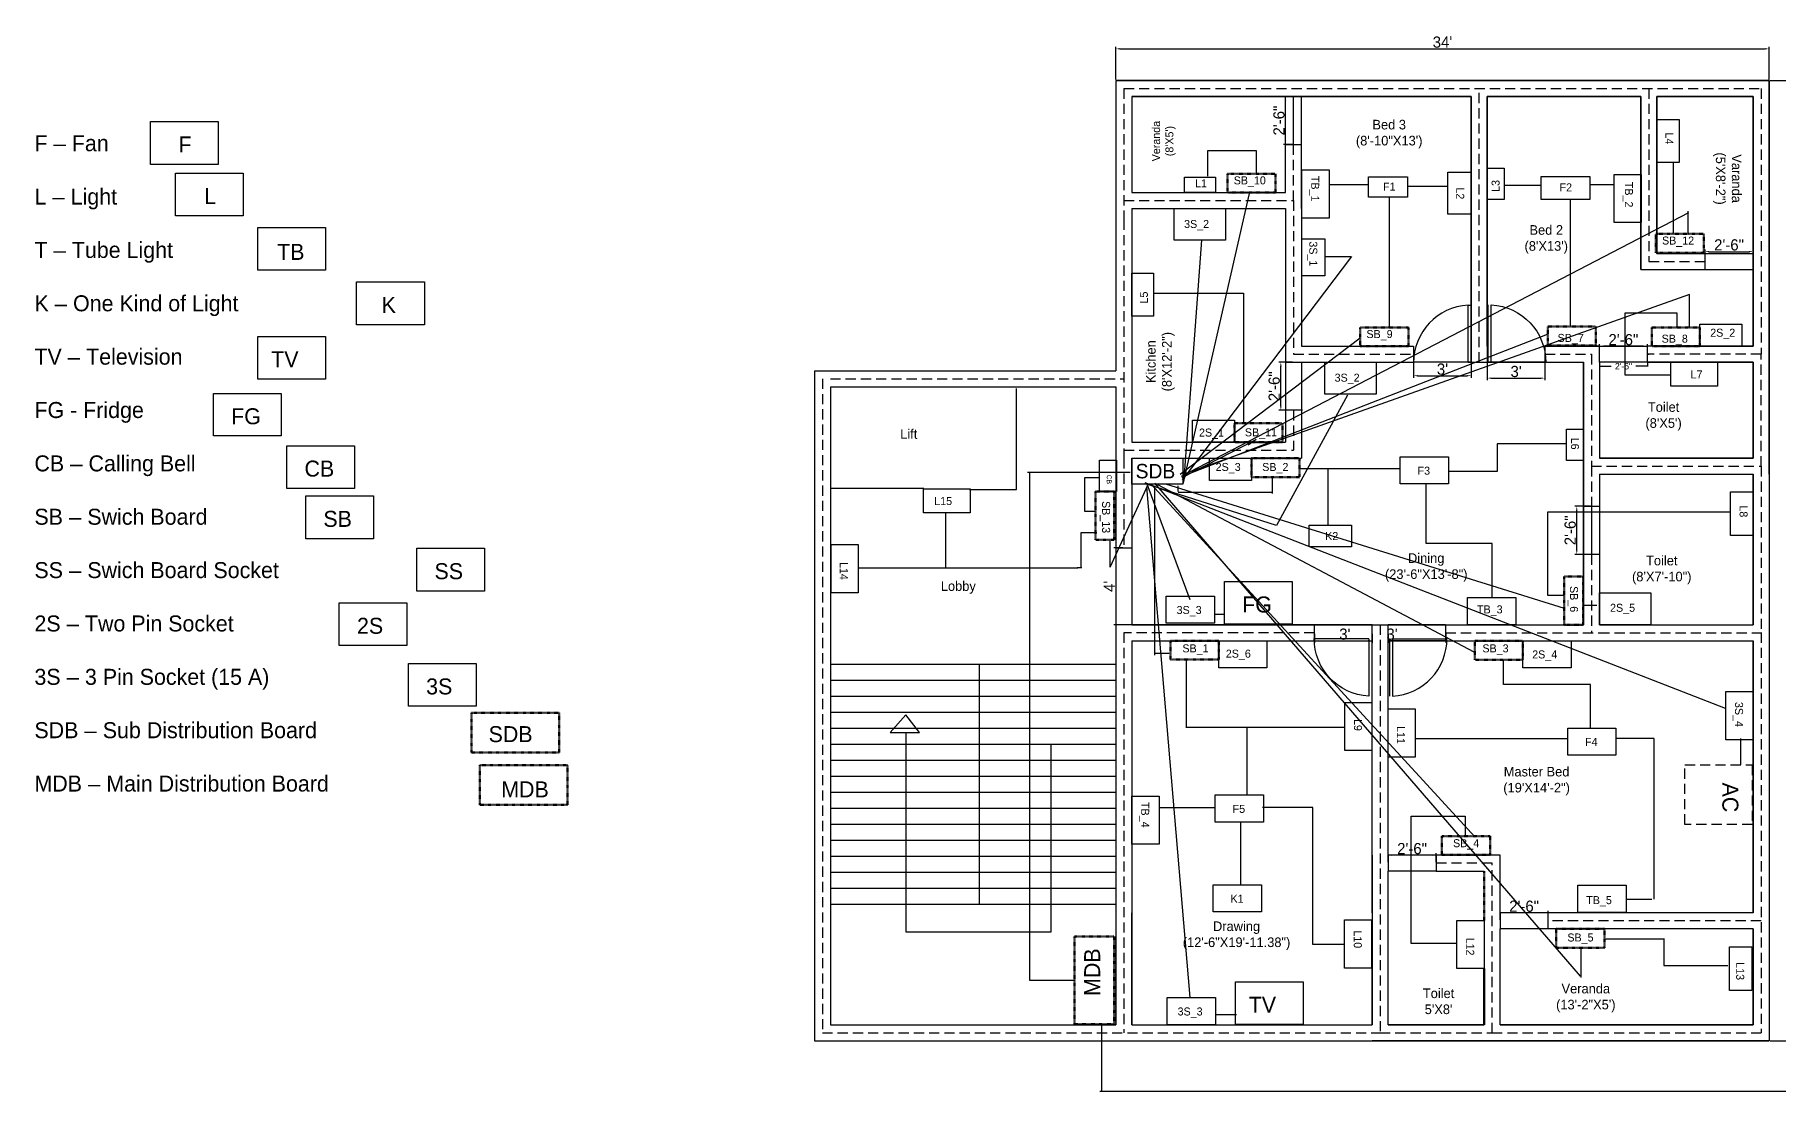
# Model space of a CAD drawing. Header units: inches. Extents: x -1558 to 83, y 3538 to 4197.
# Drawn here: x -1558 to -470, y 3538 to 4197 of the extents above; entities that cross this region are included whole.
import ezdxf

# ---------------------------------------------------------------- set-up
doc = ezdxf.new("R2010")
doc.units = ezdxf.units.IN
doc.header["$MEASUREMENT"] = 0
doc.linetypes.add('DASHDOT2', pattern=[0.5, 0.25, -0.125, 0, -0.125])
doc.linetypes.add('DASHED2', pattern=[9.525, 6.35, -3.175])
doc.dimstyles.new('ISO-25', dxfattribs={"dimtxt": 7, "dimasz": 2.5, "dimexe": 1.25, "dimexo": 0.625, "dimtad": 1, "dimlunit": 3, "dimtxsty": 'Standard', "dimcen": 2.5, "dimclrt": 2, "dimadec": 0, "dimazin": 0, "dimtfac": 1, "dimtmove": 0, "dimatfit": 3, "dimfxl": 1, "dimarcsym": 0})
doc.dimstyles.get("Standard").update_dxf_attribs({"dimtxt": 4, "dimasz": 0.18, "dimexe": 0.18, "dimexo": 0.0625, "dimgap": 0.09, "dimtad": 0, "dimtih": 1, "dimtoh": 1, "dimdec": 0, "dimzin": 0, "dimdsep": 46, "dimlunit": 3, "dimtxsty": 'Standard', "dimcen": 0.09, "dimadec": 0, "dimazin": 0, "dimtfac": 1, "dimtdec": 0, "dimtofl": 0, "dimtmove": 0, "dimatfit": 3, "dimfxl": 1, "dimtolj": 1, "dimtzin": 0, "dimarcsym": 0})

# ---------------------------------------------------------------- blocks, each defined once
blk = doc.blocks.new('*D92')
at = {"color": 0, "lineweight": -2}
for p, q in [((-883.2, 4169.5), (-883.2, 4190)), ((-880.7, 4188.7), (-477.7, 4188.7)), ((-475.2, 4169.5), (-475.2, 4190))]:
    blk.add_line(p, q, dxfattribs=at)
at = {"color": 0}
for points in [[(-880.7, 4189.2), (-880.7, 4188.3), (-883.2, 4188.7)], [(-477.7, 4189.2), (-477.7, 4188.3), (-475.2, 4188.7)]]:
    blk.add_solid(points, dxfattribs=at)
at = {"layer": 'Defpoints', "color": 0}
for p in [(-475.2, 4188.7), (-883.2, 4168.9), (-475.2, 4168.9)]:
    blk.add_point(p, dxfattribs=at)
at = {"color": 2, "insert": (-679.2, 4192.9), "char_height": 7, "attachment_point": 5}
blk.add_mtext("34'", dxfattribs=at)
blk = doc.blocks.new('*D93')
at = {"color": 0, "lineweight": -2}
for p, q in [((-772.8, 4158.9), (-778.5, 4158.9)), ((-777.2, 4131.4), (-777.2, 4156.4)), ((-772.8, 4128.9), (-778.5, 4128.9))]:
    blk.add_line(p, q, dxfattribs=at)
at = {"color": 0}
for points in [[(-777.6, 4156.4), (-776.8, 4156.4), (-777.2, 4158.9)], [(-777.6, 4131.4), (-776.8, 4131.4), (-777.2, 4128.9)]]:
    blk.add_solid(points, dxfattribs=at)
at = {"layer": 'Defpoints', "color": 0}
for p in [(-777.2, 4158.9), (-772.2, 4158.9), (-772.2, 4128.9)]:
    blk.add_point(p, dxfattribs=at)
at = {"color": 2, "insert": (-781.3, 4143.9), "char_height": 7, "attachment_point": 5, "rotation": 90}
blk.add_mtext('2\'-6"', dxfattribs=at)
blk = doc.blocks.new('*D94')
at = {"color": 0, "lineweight": -2}
for p, q in [((-515.2, 4056.5), (-515.2, 4063.3)), ((-512.7, 4062), (-487.7, 4062)), ((-485.2, 4056.5), (-485.2, 4063.3))]:
    blk.add_line(p, q, dxfattribs=at)
at = {"color": 0}
for points in [[(-512.7, 4062.5), (-512.7, 4061.6), (-515.2, 4062)], [(-487.7, 4062.5), (-487.7, 4061.6), (-485.2, 4062)]]:
    blk.add_solid(points, dxfattribs=at)
at = {"layer": 'Defpoints', "color": 0}
for p in [(-485.2, 4062), (-515.2, 4055.9), (-485.2, 4055.9)]:
    blk.add_point(p, dxfattribs=at)
at = {"color": 2, "insert": (-500.2, 4066.2), "char_height": 7, "attachment_point": 5}
blk.add_mtext('2\'-6"', dxfattribs=at)
blk = doc.blocks.new('*D95')
at = {"color": 0, "lineweight": -2}
for p, q in [((-772.8, 3992.9), (-781.4, 3992.9)), ((-780.2, 3965.4), (-780.2, 3990.4)), ((-772.8, 3962.9), (-781.4, 3962.9))]:
    blk.add_line(p, q, dxfattribs=at)
at = {"color": 0}
for points in [[(-780.6, 3990.4), (-779.7, 3990.4), (-780.2, 3992.9)], [(-780.6, 3965.4), (-779.7, 3965.4), (-780.2, 3962.9)]]:
    blk.add_solid(points, dxfattribs=at)
at = {"layer": 'Defpoints', "color": 0}
for p in [(-780.2, 3992.9), (-772.2, 3992.9), (-772.2, 3962.9)]:
    blk.add_point(p, dxfattribs=at)
at = {"color": 2, "insert": (-784.3, 3977.9), "char_height": 7, "attachment_point": 5, "rotation": 90}
blk.add_mtext('2\'-6"', dxfattribs=at)
blk = doc.blocks.new('*D96')
at = {"color": 0, "lineweight": -2}
for p, q in [((-697.2, 3997.3), (-697.2, 3983.2)), ((-661.2, 3997.3), (-661.2, 3983.2)), ((-694.7, 3984.5), (-663.7, 3984.5))]:
    blk.add_line(p, q, dxfattribs=at)
at = {"color": 0}
for points in [[(-694.7, 3984.9), (-694.7, 3984.1), (-697.2, 3984.5)], [(-663.7, 3984.9), (-663.7, 3984.1), (-661.2, 3984.5)]]:
    blk.add_solid(points, dxfattribs=at)
at = {"layer": 'Defpoints', "color": 0}
for p in [(-697.2, 3997.9), (-661.2, 3997.9), (-661.2, 3984.5)]:
    blk.add_point(p, dxfattribs=at)
at = {"color": 2, "insert": (-679.2, 3988.6), "char_height": 7, "attachment_point": 5}
blk.add_mtext("3'", dxfattribs=at)
blk = doc.blocks.new('*D97')
at = {"color": 0, "lineweight": -2}
for p, q in [((-651.2, 3997.3), (-651.2, 3981.8)), ((-615.2, 3997.3), (-615.2, 3981.8)), ((-648.7, 3983), (-617.7, 3983))]:
    blk.add_line(p, q, dxfattribs=at)
at = {"color": 0}
for points in [[(-648.7, 3983.4), (-648.7, 3982.6), (-651.2, 3983)], [(-617.7, 3983.4), (-617.7, 3982.6), (-615.2, 3983)]]:
    blk.add_solid(points, dxfattribs=at)
at = {"layer": 'Defpoints', "color": 0}
for p in [(-651.2, 3997.9), (-615.2, 3997.9), (-615.2, 3983)]:
    blk.add_point(p, dxfattribs=at)
at = {"color": 2, "insert": (-633.2, 3987.1), "char_height": 7, "attachment_point": 5}
blk.add_mtext("3'", dxfattribs=at)
blk = doc.blocks.new('*D98')
at = {"color": 0, "lineweight": -2}
for p, q in [((-581.2, 3998.5), (-581.2, 4004.2)), ((-553.7, 4002.9), (-578.7, 4002.9)), ((-551.2, 3998.5), (-551.2, 4004.2))]:
    blk.add_line(p, q, dxfattribs=at)
at = {"color": 0}
for points in [[(-578.7, 4003.3), (-578.7, 4002.5), (-581.2, 4002.9)], [(-553.7, 4003.3), (-553.7, 4002.5), (-551.2, 4002.9)]]:
    blk.add_solid(points, dxfattribs=at)
at = {"layer": 'Defpoints', "color": 0}
for p in [(-581.2, 4002.9), (-581.2, 3997.9), (-551.2, 3997.9)]:
    blk.add_point(p, dxfattribs=at)
at = {"color": 2, "insert": (-566.2, 4007), "char_height": 7, "attachment_point": 5}
blk.add_mtext('2\'-6"', dxfattribs=at)
blk = doc.blocks.new('*D99')
at = {"color": 0, "lineweight": -2}
for p, q in [((-643.2, 3644.5), (-643.2, 3650.2)), ((-615.7, 3648.9), (-640.7, 3648.9)), ((-613.2, 3644.5), (-613.2, 3650.2))]:
    blk.add_line(p, q, dxfattribs=at)
at = {"color": 0}
for points in [[(-640.7, 3649.3), (-640.7, 3648.5), (-643.2, 3648.9)], [(-615.7, 3649.3), (-615.7, 3648.5), (-613.2, 3648.9)]]:
    blk.add_solid(points, dxfattribs=at)
at = {"layer": 'Defpoints', "color": 0}
for p in [(-643.2, 3648.9), (-643.2, 3643.9), (-613.2, 3643.9)]:
    blk.add_point(p, dxfattribs=at)
at = {"color": 2, "insert": (-628.2, 3653), "char_height": 7, "attachment_point": 5}
blk.add_mtext('2\'-6"', dxfattribs=at)
blk = doc.blocks.new('*D100')
at = {"color": 0, "lineweight": -2}
for p, q in [((-713.2, 3680.5), (-713.2, 3686.2)), ((-685.7, 3684.9), (-710.7, 3684.9)), ((-683.2, 3680.5), (-683.2, 3686.2))]:
    blk.add_line(p, q, dxfattribs=at)
at = {"color": 0}
for points in [[(-710.7, 3685.3), (-710.7, 3684.5), (-713.2, 3684.9)], [(-685.7, 3685.3), (-685.7, 3684.5), (-683.2, 3684.9)]]:
    blk.add_solid(points, dxfattribs=at)
at = {"layer": 'Defpoints', "color": 0}
for p in [(-713.2, 3684.9), (-713.2, 3679.9), (-683.2, 3679.9)]:
    blk.add_point(p, dxfattribs=at)
at = {"color": 2, "insert": (-698.2, 3689), "char_height": 7, "attachment_point": 5}
blk.add_mtext('2\'-6"', dxfattribs=at)
blk = doc.blocks.new('*D101')
at = {"color": 0, "lineweight": -2}
for p, q in [((-878.8, 3876.9), (-884.5, 3876.9)), ((-883.2, 3874.4), (-883.2, 3831.4)), ((-878.8, 3828.9), (-884.5, 3828.9))]:
    blk.add_line(p, q, dxfattribs=at)
at = {"color": 0}
for points in [[(-883.6, 3874.4), (-882.8, 3874.4), (-883.2, 3876.9)], [(-883.6, 3831.4), (-882.8, 3831.4), (-883.2, 3828.9)]]:
    blk.add_solid(points, dxfattribs=at)
at = {"layer": 'Defpoints', "color": 0}
for p in [(-878.2, 3876.9), (-883.2, 3828.9), (-878.2, 3828.9)]:
    blk.add_point(p, dxfattribs=at)
at = {"color": 2, "insert": (-887.3, 3852.9), "char_height": 7, "attachment_point": 5, "rotation": 90}
blk.add_mtext("4'", dxfattribs=at)
blk = doc.blocks.new('*D102')
at = {"color": 0, "lineweight": -2}
for p, q in [((-586.8, 3902.9), (-596.6, 3902.9)), ((-595.3, 3875.4), (-595.3, 3900.4)), ((-586.8, 3872.9), (-596.6, 3872.9))]:
    blk.add_line(p, q, dxfattribs=at)
at = {"color": 0}
for points in [[(-595.7, 3900.4), (-594.9, 3900.4), (-595.3, 3902.9)], [(-595.7, 3875.4), (-594.9, 3875.4), (-595.3, 3872.9)]]:
    blk.add_solid(points, dxfattribs=at)
at = {"layer": 'Defpoints', "color": 0}
for p in [(-595.3, 3902.9), (-586.2, 3902.9), (-586.2, 3872.9)]:
    blk.add_point(p, dxfattribs=at)
at = {"color": 2, "insert": (-599.4, 3887.9), "char_height": 7, "attachment_point": 5, "rotation": 90}
blk.add_mtext('2\'-6"', dxfattribs=at)
blk = doc.blocks.new('*D103')
at = {"color": 0, "lineweight": -2}
for p, q in [((-759.2, 3823.3), (-759.2, 3817.7)), ((-723.2, 3823.3), (-723.2, 3817.7)), ((-756.7, 3818.9), (-725.7, 3818.9))]:
    blk.add_line(p, q, dxfattribs=at)
at = {"color": 0}
for points in [[(-756.7, 3819.3), (-756.7, 3818.5), (-759.2, 3818.9)], [(-725.7, 3819.3), (-725.7, 3818.5), (-723.2, 3818.9)]]:
    blk.add_solid(points, dxfattribs=at)
at = {"layer": 'Defpoints', "color": 0}
for p in [(-759.2, 3823.9), (-723.2, 3823.9), (-723.2, 3818.9)]:
    blk.add_point(p, dxfattribs=at)
at = {"color": 2, "insert": (-740.2, 3823), "char_height": 7, "attachment_point": 5}
blk.add_mtext("3'", dxfattribs=at)
blk = doc.blocks.new('*D104')
at = {"color": 0, "lineweight": -2}
for p, q in [((-713.2, 3823.3), (-713.2, 3817.7)), ((-677.2, 3823.3), (-677.2, 3817.7)), ((-679.7, 3818.9), (-710.7, 3818.9))]:
    blk.add_line(p, q, dxfattribs=at)
at = {"color": 0}
for points in [[(-710.7, 3819.3), (-710.7, 3818.5), (-713.2, 3818.9)], [(-679.7, 3819.3), (-679.7, 3818.5), (-677.2, 3818.9)]]:
    blk.add_solid(points, dxfattribs=at)
at = {"layer": 'Defpoints', "color": 0}
for p in [(-713.2, 3823.9), (-677.2, 3823.9), (-713.2, 3818.9)]:
    blk.add_point(p, dxfattribs=at)
at = {"color": 2, "insert": (-710.7, 3823), "char_height": 7, "attachment_point": 5}
blk.add_mtext("3'", dxfattribs=at)
blk = doc.blocks.new('*D108')
at = {"color": 0, "lineweight": -2}
for p, q in [((-474.6, 4168.9), (-446.1, 4168.9)), ((-447.4, 3571.4), (-447.4, 4166.4)), ((-474.6, 3568.9), (-446.1, 3568.9))]:
    blk.add_line(p, q, dxfattribs=at)
at = {"color": 0}
for points in [[(-447.8, 4166.4), (-447, 4166.4), (-447.4, 4168.9)], [(-447.8, 3571.4), (-447, 3571.4), (-447.4, 3568.9)]]:
    blk.add_solid(points, dxfattribs=at)
at = {"layer": 'Defpoints', "color": 0}
for p in [(-475.2, 4168.9), (-447.4, 4168.9), (-475.2, 3568.9)]:
    blk.add_point(p, dxfattribs=at)
at = {"color": 2, "insert": (-451.5, 3868.9), "char_height": 7, "attachment_point": 5, "rotation": 90}
blk.add_mtext("50'", dxfattribs=at)
blk = doc.blocks.new('*D91')
at = {"color": 0, "lineweight": -2}
for p, q in [((-581.1, 3993), (-581.1, 3990.2)), ((-580.9, 3990.4), (-573.9, 3990.4)), ((-551.3, 3990.4), (-558.4, 3990.4)), ((-551.2, 3993), (-551.2, 3990.2))]:
    blk.add_line(p, q, dxfattribs=at)
at = {"color": 0}
for points in [[(-580.9, 3990.4), (-580.9, 3990.4), (-581.1, 3990.4)], [(-551.3, 3990.4), (-551.3, 3990.4), (-551.2, 3990.4)]]:
    blk.add_solid(points, dxfattribs=at)
at = {"layer": 'Defpoints', "color": 0}
for p in [(-581.1, 3993), (-551.2, 3993), (-551.2, 3990.4)]:
    blk.add_point(p, dxfattribs=at)
at = {"color": 0, "insert": (-566.1, 3990.4), "char_height": 4, "attachment_point": 5}
blk.add_mtext('\\A1;2\'-6"', dxfattribs=at)
blk = doc.blocks.new('Q')
at = {"color": 1}
for p, q in [((789, 460.6), (789, 496.4)), ((791, 460.6), (791, 496.4)), ((789, 460.6), (755, 460.6))]:
    blk.add_line(p, q, dxfattribs=at)
blk.add_arc((791, 460.4), 36, 93.1524, 180.309, dxfattribs=at)
blk = doc.blocks.new('1')
for points in [[(142.8, 1468.1), (185.1, 1468.1), (185.1, 1441.4), (142.8, 1441.4)], [(158.4, 1435.9), (200.7, 1435.9), (200.7, 1409.3), (158.4, 1409.3)], [(209.9, 1401.9), (252.2, 1401.9), (252.2, 1375.2), (209.9, 1375.2)], [(271.5, 1367.9), (313.9, 1367.9), (313.9, 1341.2), (271.5, 1341.2)], [(209.9, 1333.9), (252.2, 1333.9), (252.2, 1307.2), (209.9, 1307.2)], [(182.1, 1298.3), (224.4, 1298.3), (224.4, 1271.7), (182.1, 1271.7)], [(228, 1265.6), (270.3, 1265.6), (270.3, 1238.9), (228, 1238.9)], [(309.2, 1201.5), (351.5, 1201.5), (351.5, 1174.8), (309.2, 1174.8)], [(260.7, 1167.4), (303, 1167.4), (303, 1140.8), (260.7, 1140.8)], [(304, 1129.5), (346.3, 1129.5), (346.3, 1102.8), (304, 1102.8)]]:
    blk.add_lwpolyline(points, close=True)
at = {"color": 3}
blk.add_lwpolyline([(239.8, 1234.2), (282.1, 1234.2), (282.1, 1207.5), (239.8, 1207.5)], close=True, dxfattribs=at)
at = {"color": 6, "linetype": 'DASHDOT2', "lineweight": 100}
blk.add_lwpolyline([(343.3, 1098.7), (398.1, 1098.7), (398.1, 1074), (343.3, 1074)], close=True, dxfattribs=at)
at = {"color": 5, "linetype": 'DASHDOT2', "lineweight": 100}
blk.add_lwpolyline([(348.5, 1066), (403.3, 1066), (403.3, 1041.3), (348.5, 1041.3)], close=True, dxfattribs=at)
at = {"char_height": 10}
for s, insert, width, attachment_point in [('F {\\fArial|b0|i0|c0|p34;–} Fan \\P\\PL {\\fArial|b0|i0|c0|p34;–} Light \\P\\PT {\\fArial|b0|i0|c0|p34;–} Tube Light \\P\\PK {\\fArial|b0|i0|c0|p34;–} One Kind of Light \\P\\PTV {\\fArial|b0|i0|c0|p34;–} Television\\P\\PFG - Fridge\\P\\PCB {\\fArial|b0|i0|c0|p34;–} Calling Bell \\P\\PSB {\\fArial|b0|i0|c0|p34;–} Swich Board \\P\\PSS {\\fArial|b0|i0|c0|p34;–} Swich Board Socket \\P\\P2S {\\fArial|b0|i0|c0|p34;–} Two Pin Socket\\P\\P3S {\\fArial|b0|i0|c0|p34;–} 3 Pin Socket (15 A)\\P\\PSDB {\\fArial|b0|i0|c0|p34;–} Sub Distribution Board \\P\\PMDB {\\fArial|b0|i0|c0|p34;–} Main Distribution Board', (70.3, 1459.6), 378.703, 1), ('{\\C3;F}', (164.4, 1453.8), 26.678, 5), ('{\\C3;L}', (180, 1421.6), 26.678, 5), ('{\\C3;TB}', (221.9, 1391.7), 26.678, 1), ('{\\C3;K}', (287.2, 1358.6), 22.078, 1), ('{\\C3;TV}', (218.2, 1324.6), 26.678, 1), ('{\\C3;FG}', (193.2, 1289), 32.197, 1), ('{\\C3;CB}', (239, 1256.3), 32.197, 1), ('{\\C3;SB}', (250.8, 1224.9), 32.197, 1), ('{\\C3;SS}', (320.2, 1192.2), 32.197, 1), ('{\\C3;2S}', (271.8, 1158.1), 32.197, 1), ('{\\C3;3S}', (315, 1120.2), 32.197, 1), ('SDB', (354, 1090.4), 36.148, 1), ('MDB', (361.9, 1055.9), 49.804, 1)]:
    blk.add_mtext(s, dxfattribs=dict(at, insert=insert, width=width, attachment_point=attachment_point))

msp = doc.modelspace()

# ---------------------------------------------------------------- linework, layer by layer
for p, q in [((-883.208, 4168.912), (-475.208, 4168.912)), ((-883.208, 4168.912), (-475.208, 4168.912)), ((-475.208, 4168.912), (-475.208, 3568.912)), ((-475.208, 4168.912), (-475.208, 3568.912)), ((-873.208, 4158.912), (-767.208, 4158.912)), ((-873.208, 4158.912), (-873.208, 4098.912)), ((-873.208, 4158.912), (-873.208, 4098.912)), ((-873.208, 4158.912), (-873.208, 4098.912)), ((-777.208, 4128.912), (-777.208, 4158.912)), ((-767.208, 4158.912), (-661.208, 4158.912)), ((-757.208, 4158.912), (-661.208, 4158.912)), ((-661.208, 4158.912), (-661.208, 4002.912)), ((-651.208, 4158.912), (-555.208, 4158.912)), ((-651.208, 4158.912), (-555.208, 4158.912)), ((-545.208, 4158.912), (-485.208, 4158.912)), ((-545.208, 4158.912), (-545.208, 4060.912)), ((-545.208, 4158.912), (-485.208, 4158.912)), ((-485.208, 4158.912), (-485.208, 4002.912)), ((-777.208, 4098.912), (-777.208, 4128.912)), ((-777.208, 4128.912), (-777.208, 4128.912)), ((-777.208, 4128.912), (-767.208, 4128.912)), ((-767.208, 4088.912), (-767.208, 4128.912)), ((-873.208, 4098.912), (-777.208, 4098.912)), ((-873.208, 4088.912), (-873.208, 3942.912)), ((-873.208, 4088.912), (-777.208, 4088.912)), ((-873.208, 4088.912), (-777.208, 4088.912)), ((-777.208, 4088.912), (-777.208, 3992.912)), ((-767.208, 4088.912), (-767.208, 4002.912)), ((-883.208, 4076.912), (-883.208, 3987.578)), ((-873.208, 4076.912), (-873.208, 3942.912)), ((-545.208, 4060.912), (-515.208, 4060.912)), ((-515.208, 4060.912), (-515.208, 4050.912)), ((-555.208, 4050.912), (-515.208, 4050.912)), ((-663.208, 4028.642), (-661.208, 4028.642)), ((-661.208, 4002.912), (-661.208, 3992.912)), ((-651.208, 4002.912), (-651.208, 3992.912)), ((-615.208, 4002.912), (-615.208, 3992.912)), ((-581.208, 3992.912), (-581.208, 4002.912)), ((-581.208, 4002.912), (-551.208, 4002.912)), ((-551.208, 3992.912), (-551.208, 4002.912)), ((-1071.56, 3987.578), (-1071.56, 3568.912)), ((-1071.56, 3987.578), (-883.208, 3987.578)), ((-777.208, 3992.912), (-766.583, 3992.912)), ((-767.208, 3992.912), (-767.208, 3932.912)), ((-767.208, 3992.912), (-697.208, 3992.912)), ((-663.208, 3992.912), (-661.208, 3992.912)), ((-663.208, 3992.912), (-591.208, 3992.912)), ((-661.208, 3992.912), (-663.208, 3992.912)), ((-615.208, 3992.912), (-651.208, 3992.912)), ((-591.208, 3828.912), (-591.208, 3992.912)), ((-485.208, 3992.912), (-485.208, 3932.912)), ((-485.208, 3992.912), (-485.208, 3932.912)), ((-1061.56, 3977.578), (-1061.56, 3578.912)), ((-1061.56, 3977.578), (-883.208, 3977.578)), ((-945.339, 3913.386), (-945.339, 3976.57)), ((-883.208, 3977.578), (-883.208, 3876.912)), ((-777.208, 3962.912), (-777.208, 3942.912)), ((-766.583, 3962.912), (-777.208, 3962.912)), ((-873.208, 3942.912), (-777.208, 3942.912)), ((-795.669, 3944.685), (-800.536, 3941.038)), ((-1061.56, 3932.912), (-1061.56, 3578.912)), ((-873.208, 3932.912), (-873.208, 3880.912)), ((-873.208, 3932.912), (-873.208, 3876.912)), ((-873.208, 3932.912), (-767.208, 3932.912)), ((-485.208, 3932.912), (-581.208, 3932.912)), ((-591.208, 3922.912), (-591.208, 3902.912)), ((-581.208, 3922.912), (-581.208, 3902.912)), ((-485.208, 3922.912), (-485.208, 3828.912)), ((-485.208, 3828.912), (-485.208, 3922.912)), ((-1003.26, 3914.051), (-1061.181, 3914.051)), ((-974.632, 3913.386), (-945.339, 3913.386)), ((-591.208, 3902.912), (-581.208, 3902.912)), ((-591.208, 3902.912), (-591.208, 3872.912)), ((-883.208, 3876.912), (-873.208, 3876.912)), ((-883.208, 3876.912), (-883.208, 3828.912)), ((-591.208, 3872.912), (-591.208, 3828.912)), ((-591.208, 3872.912), (-581.208, 3872.912)), ((-581.208, 3872.912), (-581.208, 3828.912)), ((-883.208, 3828.912), (-883.208, 3578.912)), ((-723.208, 3828.912), (-883.208, 3828.912)), ((-873.208, 3828.912), (-591.208, 3828.912)), ((-759.208, 3818.912), (-759.208, 3828.912)), ((-723.208, 3818.912), (-723.208, 3828.912)), ((-723.208, 3828.912), (-713.208, 3828.912)), ((-713.208, 3818.912), (-713.208, 3828.912)), ((-677.208, 3828.912), (-713.208, 3828.912)), ((-677.208, 3828.912), (-677.208, 3818.912)), ((-581.208, 3828.912), (-485.208, 3828.912)), ((-873.208, 3818.912), (-873.208, 3648.912)), ((-873.208, 3818.912), (-723.208, 3818.912)), ((-873.208, 3818.287), (-873.208, 3578.912)), ((-677.208, 3818.912), (-713.208, 3818.912)), ((-713.208, 3818.912), (-485.208, 3818.912)), ((-485.208, 3818.912), (-485.208, 3648.912)), ((-485.208, 3648.912), (-485.208, 3818.912)), ((-1061.56, 3804.282), (-883.208, 3804.282)), ((-968.696, 3804.282), (-968.696, 3654.282)), ((-1061.56, 3794.282), (-883.208, 3794.282)), ((-1061.56, 3784.282), (-883.208, 3784.282)), ((-1061.56, 3774.282), (-883.208, 3774.282)), ((-1014.324, 3772.7), (-1024.109, 3761.621)), ((-1005.845, 3761.621), (-1014.324, 3772.7)), ((-1061.56, 3764.282), (-883.208, 3764.282)), ((-1024.109, 3761.621), (-1005.845, 3761.621)), ((-1014.324, 3761.023), (-1014.324, 3637.139)), ((-1061.56, 3754.282), (-883.208, 3754.282)), ((-923.657, 3637.139), (-923.657, 3754.282)), ((-1061.56, 3744.282), (-883.208, 3744.282)), ((-1061.56, 3734.282), (-883.208, 3734.282)), ((-1061.56, 3724.282), (-883.208, 3724.282)), ((-1061.56, 3714.282), (-883.208, 3714.282)), ((-1061.56, 3704.282), (-883.208, 3704.282)), ((-1061.56, 3694.282), (-883.208, 3694.282)), ((-1061.56, 3684.282), (-883.208, 3684.282)), ((-713.208, 3684.912), (-713.208, 3674.912)), ((-683.208, 3684.912), (-713.208, 3684.912)), ((-683.208, 3684.912), (-683.208, 3674.912)), ((-1061.56, 3674.282), (-883.208, 3674.282)), ((-683.208, 3674.912), (-653.189, 3674.912)), ((-1061.56, 3664.282), (-883.208, 3664.282)), ((-1061.56, 3654.282), (-883.208, 3654.282)), ((-873.208, 3578.912), (-873.208, 3648.912)), ((-643.208, 3648.912), (-643.208, 3638.912)), ((-613.208, 3648.912), (-643.208, 3648.912)), ((-485.208, 3648.912), (-613.208, 3648.912)), ((-613.208, 3638.912), (-613.208, 3648.912)), ((-873.208, 3638.912), (-873.208, 3578.912)), ((-485.208, 3638.912), (-613.208, 3638.912)), ((-485.208, 3638.912), (-485.208, 3578.912)), ((-485.208, 3578.912), (-485.208, 3638.912)), ((-1014.324, 3637.139), (-923.657, 3637.139)), ((-1061.56, 3578.912), (-883.208, 3578.912)), ((-873.208, 3578.912), (-723.208, 3578.912)), ((-713.208, 3578.912), (-653.208, 3578.912)), ((-653.208, 3578.912), (-713.208, 3578.912)), ((-713.208, 3578.912), (-653.208, 3578.912)), ((-643.208, 3578.912), (-485.208, 3578.912)), ((-485.208, 3578.912), (-643.208, 3578.912)), ((-643.208, 3578.912), (-485.208, 3578.912)), ((-1071.56, 3568.912), (-878.208, 3568.912)), ((-883.208, 3568.912), (-475.208, 3568.912))]:
    msp.add_line(p, q)
at = {"linetype": 'DASHED2'}
for p, q in [((-878.208, 4163.912), (-480.208, 4163.912)), ((-550.208, 4163.912), (-550.208, 4055.912)), ((-480.208, 4163.912), (-480.208, 3997.912)), ((-772.208, 4093.912), (-772.208, 4128.912)), ((-878.208, 4093.912), (-772.208, 4093.912)), ((-772.208, 4093.912), (-772.208, 3997.912)), ((-878.208, 4081.912), (-878.208, 3932.912)), ((-550.208, 4055.912), (-515.208, 4055.912)), ((-1066.56, 3982.578), (-1066.56, 3573.912)), ((-1061.56, 3982.578), (-878.208, 3982.578)), ((-772.208, 3962.912), (-772.208, 3937.912)), ((-878.208, 3937.912), (-772.208, 3937.912)), ((-878.208, 3932.912), (-878.208, 3876.912)), ((-586.208, 3927.912), (-586.208, 3902.912)), ((-480.208, 3927.912), (-480.058, 3824.034)), ((-586.208, 3872.703), (-586.208, 3823.912)), ((-878.208, 3823.912), (-878.208, 3573.912)), ((-759.208, 3823.912), (-878.208, 3823.912)), ((-480.058, 3824.034), (-480.208, 3573.912)), ((-480.208, 3643.912), (-613.208, 3643.912)), ((-1066.56, 3573.912), (-718.208, 3573.912)), ((-648.208, 3573.912), (-480.208, 3573.912))]:
    msp.add_line(p, q, dxfattribs=at)
at = {"color": 1}
for p, q in [((-772.208, 4128.912), (-772.208, 4158.912)), ((-767.208, 4128.912), (-767.208, 4158.912)), ((-515.208, 4060.912), (-485.208, 4060.912)), ((-515.208, 4050.912), (-485.208, 4050.912)), ((-697.208, 4002.912), (-697.208, 3992.912)), ((-777.208, 3992.912), (-777.208, 3962.912)), ((-551.208, 3992.912), (-581.208, 3992.912)), ((-586.208, 3902.912), (-586.208, 3872.912)), ((-581.208, 3902.912), (-581.208, 3872.912)), ((-873.208, 3876.912), (-873.208, 3828.912)), ((-683.208, 3674.912), (-713.208, 3674.912)), ((-613.208, 3638.912), (-643.208, 3638.912))]:
    msp.add_line(p, q, dxfattribs=at)
at = {"color": 2}
for p, q in [((-825.872, 4109.196), (-825.872, 4125.156)), ((-825.872, 4125.156), (-795.568, 4125.156)), ((-795.568, 4125.156), (-795.568, 4110.847)), ((-535.079, 4117.688), (-535.079, 4073.627)), ((-750.049, 4103.964), (-725.326, 4103.964)), ((-712.447, 4096.027), (-712.447, 4014.718)), ((-701.038, 4102.947), (-675.953, 4102.947)), ((-640.579, 4103.542), (-617.594, 4103.542)), ((-571.994, 4103.824), (-587.085, 4103.824)), ((-599.515, 4094.51), (-599.515, 4015.285)), ((-565.031, 3984.871), (-565.031, 4023.852)), ((-565.031, 4023.852), (-532.715, 4023.852)), ((-532.715, 4023.852), (-532.715, 4014.718)), ((-536.574, 3984.871), (-565.031, 3984.871)), ((-601.81, 3941.953), (-645.033, 3941.953)), ((-645.033, 3941.953), (-645.033, 3924.629)), ((-893.484, 3920.639), (-902.777, 3920.639)), ((-902.777, 3920.639), (-902.777, 3899.923)), ((-768.443, 3926.598), (-705.577, 3926.598)), ((-750.651, 3891.106), (-750.651, 3926.598)), ((-645.033, 3924.629), (-675.469, 3924.629)), ((-689.314, 3879.626), (-689.314, 3916.851)), ((-989.624, 3898.804), (-989.624, 3864.514)), ((-902.777, 3899.923), (-896.088, 3899.923)), ((-499.229, 3899.251), (-613.651, 3899.251)), ((-613.651, 3899.251), (-613.651, 3847.307)), ((-904.829, 3864.631), (-904.829, 3886.471)), ((-904.829, 3886.471), (-895.158, 3886.471)), ((-648.085, 3879.626), (-689.314, 3879.626)), ((-648.085, 3845.878), (-648.085, 3879.626)), ((-1043.693, 3864.514), (-907.048, 3864.514)), ((-613.651, 3847.307), (-603.154, 3847.307)), ((-839.085, 3764.436), (-839.085, 3807.071)), ((-641.137, 3791.518), (-641.137, 3807.044)), ((-586.73, 3791.518), (-641.137, 3791.518)), ((-586.73, 3764.397), (-586.73, 3791.518)), ((-740.243, 3764.81), (-839.085, 3764.81)), ((-801.381, 3764.81), (-801.381, 3722.542)), ((-696.234, 3757.832), (-600.946, 3757.832)), ((-546.939, 3757.832), (-570.838, 3757.832)), ((-546.939, 3657.381), (-546.939, 3757.676)), ((-856.234, 3714.635), (-821.718, 3714.635)), ((-760.168, 3714.635), (-791.61, 3714.635)), ((-760.168, 3629.145), (-760.168, 3714.635)), ((-805.112, 3666.412), (-805.112, 3705.568)), ((-698.774, 3629.77), (-698.774, 3709.334)), ((-698.774, 3709.334), (-664.941, 3709.334)), ((-664.941, 3709.334), (-664.941, 3696.881)), ((-564.51, 3657.537), (-548.511, 3657.537)), ((-740.412, 3629.145), (-760.168, 3629.145)), ((-670.157, 3629.77), (-698.774, 3629.77)), ((-578.028, 3632.654), (-540.751, 3632.654)), ((-540.862, 3632.976), (-540.862, 3615.935)), ((-540.862, 3615.935), (-500.917, 3615.935))]:
    msp.add_line(p, q, dxfattribs=at)
at = {"color": 3}
for p, q in [((-799.927, 4098.45), (-841.297, 3916.727)), ((-525.55, 4086.295), (-842.513, 3921.59)), ((-525.678, 4072.989), (-525.678, 4087.251)), ((-829.738, 4069.277), (-840.688, 3919.766)), ((-736.048, 4058.945), (-841.905, 3919.159)), ((-752.689, 4058.933), (-736.48, 4058.933)), ((-524.942, 4035.242), (-841.297, 3922.805)), ((-524.942, 4014.578), (-524.942, 4035.242)), ((-730.572, 4007.893), (-843.122, 3922.805)), ((-613.764, 4010.324), (-841.905, 3921.59)), ((-738.427, 3972.341), (-782.838, 3890.9)), ((-841.905, 3920.982), (-795.669, 3944.685)), ((-785.547, 3921.079), (-785.547, 3910.899)), ((-863.177, 3916.367), (-886.904, 3864.707)), ((-502.391, 3776.494), (-864.982, 3917.496)), ((-836.733, 3595.955), (-863.799, 3915.128)), ((-863.786, 3916.975), (-837.017, 3844.651)), ((-782.838, 3890.9), (-862.535, 3916.426)), ((-658.743, 3696.269), (-861.332, 3916.888)), ((-858.919, 3809.919), (-858.919, 3915.759)), ((-593.058, 3609.302), (-858.918, 3917.44)), ((-659.352, 3811.745), (-857.073, 3916.281)), ((-602.98, 3838.993), (-852.058, 3916.755)), ((-844.318, 3912.115), (-844.318, 3915.759)), ((-785.547, 3911.507), (-844.318, 3911.507)), ((-887.026, 3881.546), (-887.026, 3864.99)), ((-858.963, 3811.135), (-849.837, 3811.135)), ((-493.062, 3757.805), (-493.062, 3741.442)), ((-592.71, 3627.138), (-592.71, 3608.472))]:
    msp.add_line(p, q, dxfattribs=at)
at = {"color": 4}
for p, q in [((-859.738, 4036.131), (-803.504, 4036.131)), ((-803.504, 4036.131), (-803.504, 3954.847)), ((-904.576, 3864.503), (-907.501, 3864.503)), ((-821.616, 3835.47), (-815.978, 3835.47)), ((-590.609, 3841.139), (-582.7, 3841.139)), ((-820.42, 3585.4), (-807.889, 3585.4))]:
    msp.add_line(p, q, dxfattribs=at)
at = {"color": 5}
for p, q in [((-874.367, 3924.074), (-938.342, 3924.074)), ((-937.183, 3924.074), (-937.183, 3606.79)), ((-937.183, 3606.79), (-908.905, 3606.79)), ((-892.051, 3537.878), (-892.051, 3578.598)), ((-893.227, 3537.51), (-297.599, 3537.51))]:
    msp.add_line(p, q, dxfattribs=at)
at = {"linetype": 'DASHDOT2', "lineweight": 100}
msp.add_line((-653.195, 3644.227), (-653.189, 3674.912), dxfattribs=at)
at = {"lineweight": 100}
msp.add_line((-653.208, 3578.912), (-653.183, 3614.119), dxfattribs=at)
for points in [[(-757.208, 4168.912), (-883.208, 4168.912), (-883.208, 4076.912)], [(-651.208, 4168.912), (-767.208, 4168.912)], [(-545.208, 4168.912), (-661.208, 4168.912)], [(-475.208, 3992.912), (-475.208, 4168.912), (-555.208, 4168.912)], [(-757.208, 4158.912), (-873.208, 4158.912), (-873.208, 4098.912)], [(-661.208, 4002.912), (-661.208, 4158.912), (-757.208, 4158.912)], [(-661.208, 4158.912), (-661.208, 4002.912)], [(-555.208, 4050.912), (-555.208, 4158.912), (-651.208, 4158.912), (-651.208, 4002.912)], [(-651.208, 4002.912), (-651.208, 4158.912)], [(-555.208, 4158.912), (-555.208, 4050.912)], [(-545.208, 4002.912), (-485.208, 4002.912), (-485.208, 4158.912), (-545.208, 4158.912), (-545.208, 4060.912)], [(-545.208, 4060.912), (-545.208, 4158.912)], [(-767.208, 4002.912), (-697.208, 4002.912)], [(-615.208, 4002.912), (-581.208, 4002.912)], [(-581.208, 4002.912), (-591.208, 4002.912)], [(-485.208, 4002.912), (-551.208, 4002.912)], [(-551.208, 3997.912), (-550.208, 3997.912)], [(-475.208, 3922.912), (-475.208, 4002.912)], [(-766.583, 3992.912), (-697.208, 3992.912)], [(-661.208, 3992.912), (-651.208, 3992.912)], [(-661.208, 3992.912), (-651.208, 3992.912)], [(-615.208, 3992.912), (-591.208, 3992.912)], [(-591.208, 3992.912), (-591.208, 3922.912)], [(-581.208, 3992.912), (-581.208, 3932.912), (-485.208, 3932.912), (-485.208, 3992.912), (-551.208, 3992.912)], [(-551.208, 3992.912), (-485.208, 3992.912)], [(-551.208, 3992.912), (-545.208, 3992.912)], [(-581.208, 3922.912), (-485.208, 3922.912)], [(-475.208, 3828.912), (-475.208, 3568.912), (-723.208, 3568.912)], [(-677.208, 3828.912), (-591.208, 3828.912)], [(-581.208, 3828.912), (-485.208, 3828.912)], [(-723.208, 3648.912), (-723.208, 3818.912)], [(-713.208, 3684.912), (-713.208, 3818.912)], [(-677.208, 3818.912), (-485.208, 3818.912), (-485.208, 3648.912)], [(-723.208, 3684.912), (-723.208, 3648.912)], [(-643.208, 3648.912), (-643.208, 3684.912), (-683.208, 3684.912)], [(-653.208, 3578.912), (-713.208, 3578.912), (-713.208, 3674.912)], [(-723.208, 3648.912), (-723.208, 3578.912)], [(-723.208, 3578.912), (-723.208, 3638.912)], [(-485.208, 3638.912), (-485.208, 3578.912), (-643.208, 3578.912)], [(-643.208, 3578.912), (-643.208, 3638.912)], [(-723.208, 3568.912), (-643.208, 3568.912)]]:
    msp.add_lwpolyline(points)
at = {"linetype": 'DASHED2'}
for points in [[(-878.208, 4163.912), (-878.208, 4081.912)], [(-656.208, 3992.912), (-656.208, 4163.912)], [(-772.208, 3997.912), (-697.208, 3997.912)], [(-615.208, 3997.912), (-586.208, 3997.912)], [(-586.208, 3997.912), (-586.208, 3927.912), (-480.208, 3927.912), (-480.208, 3997.912), (-551.208, 3997.912)], [(-718.208, 3828.912), (-718.208, 3573.912), (-648.208, 3573.912), (-648.208, 3679.912), (-683.208, 3679.912)], [(-677.208, 3823.912), (-581.208, 3823.912)], [(-581.208, 3823.912), (-480.208, 3823.912)]]:
    msp.add_lwpolyline(points, dxfattribs=at)
for points in [[(-531.355, 4144.517), (-531.355, 4117.619), (-545.123, 4117.619), (-545.123, 4144.517)], [(-840.363, 4108.621), (-820.932, 4108.621), (-820.932, 4098.912), (-840.363, 4098.912)], [(-750.049, 4113.052), (-750.049, 4082.944), (-767.023, 4082.944), (-767.023, 4113.052)], [(-725.326, 4108.771), (-701.038, 4108.771), (-701.038, 4096.027), (-725.326, 4096.027)], [(-675.953, 4111.646), (-661.416, 4111.646), (-661.416, 4085.495), (-675.953, 4085.495)], [(-640.579, 4094.588), (-651.176, 4094.588), (-651.176, 4114.18), (-640.579, 4114.18)], [(-617.594, 4109.029), (-587.085, 4109.029), (-587.085, 4094.51), (-617.594, 4094.51)], [(-555.02, 4110.322), (-555.02, 4080.214), (-571.994, 4080.214), (-571.994, 4110.322)], [(-846.712, 4088.933), (-814.646, 4088.933), (-814.646, 4069.094), (-846.712, 4069.094)], [(-767.093, 4070.007), (-752.689, 4070.007), (-752.689, 4046.849), (-767.093, 4046.849)], [(-873.154, 4021.766), (-873.154, 4048.615), (-859.738, 4048.615), (-859.738, 4021.766)], [(-518.438, 4016.751), (-492.19, 4016.751), (-492.19, 4002.863), (-518.438, 4002.863)], [(-752.685, 3992.89), (-720.619, 3992.89), (-720.619, 3973.051), (-752.685, 3973.051)], [(-536.574, 3992.901), (-507.41, 3992.901), (-507.41, 3977.911), (-536.574, 3977.911)], [(-835.425, 3956.799), (-809.177, 3956.799), (-809.177, 3942.912), (-835.425, 3942.912)], [(-591.213, 3931.507), (-601.81, 3931.507), (-601.81, 3951.1), (-591.213, 3951.1)], [(-882.887, 3912.137), (-893.484, 3912.137), (-893.484, 3931.73), (-882.887, 3931.73)], [(-824.679, 3932.904), (-798.431, 3932.904), (-798.431, 3919.016), (-824.679, 3919.016)], [(-705.577, 3933.825), (-675.469, 3933.825), (-675.469, 3916.851), (-705.577, 3916.851)], [(-1003.312, 3913.794), (-974.147, 3913.794), (-974.147, 3898.804), (-1003.312, 3898.804)], [(-485.19, 3911.987), (-485.19, 3884.631), (-499.229, 3884.631), (-499.229, 3911.987)], [(-762.515, 3891.106), (-735.993, 3891.106), (-735.993, 3877.495), (-762.515, 3877.495)], [(-1044.197, 3878.946), (-1044.197, 3848.837), (-1061.171, 3848.837), (-1061.171, 3878.946)], [(-815.351, 3855.867), (-773.035, 3855.867), (-773.035, 3829.212), (-815.351, 3829.212)], [(-851.75, 3846.773), (-821.642, 3846.773), (-821.642, 3829.8), (-851.75, 3829.8)], [(-663.507, 3845.878), (-633.399, 3845.878), (-633.399, 3828.904), (-663.507, 3828.904)], [(-581.208, 3848.75), (-549.142, 3848.75), (-549.142, 3828.912), (-581.208, 3828.912)], [(-818.982, 3818.886), (-788.874, 3818.886), (-788.874, 3801.913), (-818.982, 3801.913)], [(-628.917, 3818.873), (-598.809, 3818.873), (-598.809, 3801.899), (-628.917, 3801.899)], [(-723.269, 3780.351), (-723.269, 3750.242), (-740.243, 3750.242), (-740.243, 3780.351)], [(-485.256, 3787.161), (-485.256, 3757.053), (-502.229, 3757.053), (-502.229, 3787.161)], [(-696.234, 3776.37), (-696.234, 3746.262), (-713.208, 3746.262), (-713.208, 3776.37)], [(-600.946, 3764.397), (-570.838, 3764.397), (-570.838, 3747.423), (-600.946, 3747.423)], [(-856.234, 3721.86), (-856.234, 3691.752), (-873.208, 3691.752), (-873.208, 3721.86)], [(-821.103, 3722.542), (-790.994, 3722.542), (-790.994, 3705.568), (-821.103, 3705.568)], [(-822.399, 3666.412), (-792.291, 3666.412), (-792.291, 3649.438), (-822.399, 3649.438)], [(-594.618, 3666.18), (-564.51, 3666.18), (-564.51, 3649.206), (-594.618, 3649.206)], [(-723.438, 3644.453), (-723.438, 3614.344), (-740.412, 3614.344), (-740.412, 3644.453)], [(-653.183, 3644.227), (-653.183, 3614.119), (-670.157, 3614.119), (-670.157, 3644.227)], [(-485.929, 3627.775), (-485.929, 3600.419), (-499.968, 3600.419), (-499.968, 3627.775)], [(-808.516, 3605.798), (-766.199, 3605.798), (-766.199, 3579.142), (-808.516, 3579.142)], [(-851.139, 3595.955), (-821.031, 3595.955), (-821.031, 3578.981), (-851.139, 3578.981)]]:
    msp.add_lwpolyline(points, close=True)
at = {"color": 3, "linetype": 'DASHDOT2', "lineweight": 100}
for points in [[(-813.485, 4110.738), (-783.403, 4110.738), (-783.403, 4098.932), (-813.485, 4098.932)], [(-545.926, 4073.153), (-515.844, 4073.153), (-515.844, 4061.347), (-545.926, 4061.347)], [(-730.577, 4014.718), (-700.495, 4014.718), (-700.495, 4002.912), (-730.577, 4002.912)], [(-613.473, 4015.201), (-583.391, 4015.201), (-583.391, 4003.395), (-613.473, 4003.395)], [(-548.483, 4014.718), (-518.401, 4014.718), (-518.401, 4002.912), (-548.483, 4002.912)], [(-809.203, 3954.847), (-779.121, 3954.847), (-779.121, 3943.041), (-809.203, 3943.041)], [(-798.525, 3932.885), (-768.443, 3932.885), (-768.443, 3921.079), (-798.525, 3921.079)], [(-895.995, 3882.031), (-895.995, 3912.113), (-884.189, 3912.113), (-884.189, 3882.031)], [(-603.154, 3828.912), (-603.154, 3858.993), (-591.348, 3858.993), (-591.348, 3828.912)], [(-849.069, 3818.934), (-818.987, 3818.934), (-818.987, 3807.128), (-849.069, 3807.128)], [(-659.075, 3818.85), (-628.993, 3818.85), (-628.993, 3807.044), (-659.075, 3807.044)], [(-679.521, 3696.881), (-649.439, 3696.881), (-649.439, 3685.075), (-679.521, 3685.075)], [(-608.11, 3638.944), (-578.028, 3638.944), (-578.028, 3627.138), (-608.11, 3627.138)]]:
    msp.add_lwpolyline(points, close=True, dxfattribs=at)
at = {"color": 6}
msp.add_lwpolyline([(-873.208, 3932.912), (-841.385, 3932.912), (-841.385, 3916.756), (-873.208, 3916.756)], close=True, dxfattribs=at)
at = {"linetype": 'DASHED2'}
msp.add_lwpolyline([(-527.792, 3741.309), (-485.733, 3741.309), (-485.733, 3704.135), (-527.792, 3704.135)], close=True, dxfattribs=at)
at = {"color": 5, "linetype": 'DASHDOT2', "lineweight": 100}
msp.add_lwpolyline([(-908.977, 3579.406), (-908.977, 3634.198), (-884.292, 3634.198), (-884.292, 3579.406)], close=True, dxfattribs=at)

# ---------------------------------------------------------------- block references
for name, p in [('1', (-1629.07, 2675.167)), ('Q', (-1452.225, 3532.268))]:
    msp.add_blockref(name, p)
at = {"xscale": -1}
msp.add_blockref('Q', (140.308, 3532.459), dxfattribs=at)
at = {"xscale": -1, "rotation": 180}
msp.add_blockref('Q', (-1514.288, 4280.624), dxfattribs=at)
at = {"rotation": 180}
msp.add_blockref('Q', (78.611, 4280.624), dxfattribs=at)

# ---------------------------------------------------------------- texts
for s, insert, char_height, width, attachment_point, rotation in [("Veranda\\P(8'X5')", (-860.612, 4131.097), 5, 56.95321, 2, 90), ('{\\C3;L4}', (-534.94, 4136.424), 5, 13.29096, 1, 270), ('Varanda\\P(5\'X8\'-2")', (-492.412, 4107.676), 6, 42.28113, 2, 270), ('{\\C3;TB_1}', (-756.221, 4109.347), 5, 37.82823, 1, 270), ('{\\C3;L3}', (-648.526, 4099.35), 5, 12.17259, 1, 90), ('{\\C3;TB_2}', (-560.224, 4105.623), 5, 37.82823, 1, 270), ('{\\C3;L2}', (-668.105, 4098.442), 5, 26.67778, 5, 270), ('{\\C3;3S_1}', (-757.392, 4068.448), 5, 57.36666, 1, 270), ('{\\C3;L5}', (-868.248, 4029.622), 5, 13.70034, 1, 90), ('Kitchen\\P(8\'X12\'-2")', (-855.478, 3993.281), 6, 58.08619, 5, 90), ('{\\C3;L6}', (-593.917, 3945.79), 5, 11.63211, 1, 270), ('{\\C3;CB}', (-885.897, 3922.591), 3, 44.00497, 1, 270), ('{\\C3;SB_13}', (-886.814, 3906.218), 5, 37.82823, 1, 270), ('{\\C3;L8}', (-488.601, 3903.472), 5, 12.83778, 1, 270), ('{\\C3;L14}', (-1050.655, 3868.138), 5, 37.82823, 1, 270), ('{\\C3;SB_6}', (-594.532, 3853.101), 5, 37.82823, 1, 270), ('{\\C3;3S_4}', (-491.428, 3780.683), 5, 37.82823, 1, 270), ('{\\C3;L9}', (-729.465, 3770.038), 5, 14.03377, 1, 270), ('{\\C3;L11}', (-702.692, 3765.562), 5, 37.82823, 1, 270), ('{\\C4;AC}', (-494.373, 3730.315), 10, 31.659, 1, 270), ('{\\C3;TB_4}', (-862.407, 3718.155), 5, 37.82823, 1, 270), ('{\\C3;L10}', (-729.61, 3637.974), 5, 37.82823, 1, 270), ('{\\C3;L12}', (-659.355, 3633.419), 5, 37.82823, 1, 270), ('MDB', (-903.026, 3597.001), 10, 62.89518, 1, 90), ('{\\C3;L13}', (-490.732, 3618.062), 5, 12.83778, 1, 270)]:
    msp.add_mtext(s, dxfattribs=dict(insert=insert, char_height=char_height, width=width, attachment_point=attachment_point, rotation=rotation))
for s, insert, char_height, width, attachment_point in [('Bed 3\\P(8\'-10"X13\')', (-712.479, 4144.382), 6, 53.81332, 2), ('{\\C3;L1}', (-833.78, 4107.184), 5, 79.47737, 1), ('{\\C3;SB_10}', (-809.614, 4109.051), 5, 37.82823, 1), ('{\\C3;F1}', (-716.336, 4105.13), 5, 33.09323, 1), ('{\\C3;F2}', (-606.058, 4104.673), 5, 13.3696, 1), ('{\\C3;3S_2}', (-840.604, 4081.807), 5, 21.33976, 1), ("Bed 2\\P(8'X13')", (-614.369, 4069.672), 6, 54.83975, 5), ('{\\C3;SB_12}', (-542.056, 4071.466), 5, 37.82823, 1), ('{\\C3;SB_9}', (-726.706, 4013.03), 5, 37.82823, 1), ('{\\C3;SB_7}', (-607.291, 4010.624), 5, 37.82823, 1), ('{\\C3;SB_8}', (-542.302, 4010.141), 5, 37.82823, 1), ('{\\C3;2S_2}', (-511.929, 4013.857), 5, 20.52126, 1), ('{\\C3;3S_2}', (-746.578, 3985.764), 5, 21.33976, 1), ('{\\C3;L7}', (-524.192, 3987.787), 5, 13.67258, 1), ("Toilet\\P(8'X5')", (-541.075, 3967.944), 6, 73.98466, 2), ('Lift', (-1012.581, 3951.08), 6, 127.87739, 2), ('{\\C3;2S_1}', (-831.294, 3951.496), 5, 17.15249, 1), ('{\\C3;SB_11}', (-802.637, 3951.633), 5, 37.82823, 1), ('SDB', (-870.876, 3929.379), 9, 20.71697, 1), ('{\\C3;2S_3}', (-820.883, 3930.01), 5, 20.52126, 1), ('{\\C3;SB_2}', (-791.79, 3929.963), 5, 37.82823, 1), ('{\\C3;F3}', (-694.769, 3927.652), 5, 11.80731, 1), ('{\\C3;L15}', (-996.682, 3908.68), 5, 13.67258, 1), ('{\\C3;K2}', (-752.48, 3886.808), 5, 12.90235, 1), ('Dining\\P(23\'-6"X13\'-8")', (-689.349, 3873.543), 6, 62.20673, 2), ('Toilet\\P(8\'X7\'-10")', (-542.224, 3872.025), 6, 54.82676, 2), ('{\\C3;FG}', (-804.312, 3846.565), 10, 32.19732, 1), ('{\\C3;3S_3}', (-845.272, 3840.601), 5, 37.82823, 1), ('{\\C3;TB_3}', (-657.623, 3841.008), 5, 20.01676, 1), ('{\\C3;2S_5}', (-574.504, 3842.001), 5, 20.07901, 1), ('{\\C3;SB_1}', (-841.665, 3816.654), 5, 37.82823, 1), ('{\\C3;2S_6}', (-814.541, 3813.35), 5, 37.82823, 1), ('{\\C3;SB_3}', (-654.258, 3816.654), 5, 37.82823, 1), ('{\\C3;2S_4}', (-623.142, 3812.872), 5, 20.14663, 1), ('{\\C3;F4}', (-590.138, 3758.225), 5, 37.82823, 1), ('Master Bed\\P(19\'X14\'-2")', (-620.414, 3740.133), 6, 101.13688, 2), ('{\\C3;F5}', (-810.295, 3716.37), 5, 37.82823, 1), ('{\\C3;SB_4}', (-672.606, 3694.914), 5, 37.82823, 1), ('{\\C3;K1}', (-811.591, 3660.239), 5, 37.82823, 1), ('{\\C3;TB_5}', (-589.398, 3659.341), 5, 37.82823, 1), ('Drawing\\P(12\'-6"X19\'-11.38")', (-807.827, 3643.531), 6, 73.98466, 2), ('{\\C3;SB_5}', (-601.182, 3636.008), 5, 37.82823, 1), ('Veranda\\P(13\'-2"X5\')', (-589.66, 3604.582), 6, 86.08127, 2), ('{\\C3;TV}', (-800.236, 3596.495), 10, 26.67778, 1), ("Toilet\\P5'X8'", (-681.636, 3601.65), 6, 47.68554, 2), ('{\\C3;3S_3}', (-844.66, 3589.782), 5, 37.82823, 1)]:
    msp.add_mtext(s, dxfattribs=dict(insert=insert, char_height=char_height, width=width, attachment_point=attachment_point))
at = {"linetype": 'DASHED2', "insert": (-981.641, 3856.062), "char_height": 6, "width": 105.4317, "attachment_point": 2}
msp.add_mtext('Lobby', dxfattribs=at)

# ---------------------------------------------------------------- dimensions: what is measured, and where the dimension line sits
for base, p1, p2, dimstyle, picture, middle in [((-475.208, 4188.748), (-883.208, 4168.912), (-475.208, 4168.912), 'ISO-25', '*D92', (-679.208, 4192.873)), ((-485.208, 4062.04), (-515.208, 4055.912), (-485.208, 4055.912), 'ISO-25', '*D94', (-500.208, 4066.165)), ((-551.156, 3990.413), (-581.09, 3993.019), (-551.156, 3993.019), 'Standard', '*D91', (-566.123, 3990.413))]:
    dim = msp.add_linear_dim(base=base, p1=p1, p2=p2, dimstyle=dimstyle)
    dim.commit()
    dim.dimension.update_dxf_attribs({"geometry": picture, "text_midpoint": middle})
for base, p1, p2, angle, picture, middle in [((-447.395, 4168.912), (-475.208, 3568.912), (-475.208, 4168.912), 270, '*D108', (-451.52, 3868.912)), ((-777.208, 4158.912), (-772.208, 4128.912), (-772.208, 4158.912), 90, '*D93', (-781.333, 4143.912)), ((-595.312, 3902.912), (-586.208, 3872.912), (-586.208, 3902.912), 90, '*D102', (-599.437, 3887.912))]:
    dim = msp.add_linear_dim(base=base, p1=p1, p2=p2, angle=angle, dimstyle='ISO-25')
    dim.commit()
    dim.dimension.update_dxf_attribs({"geometry": picture, "text_midpoint": middle})
at = {"color": 1}
for base, p1, p2, picture, middle in [((-581.208, 4002.912), (-551.208, 3997.912), (-581.208, 3997.912), '*D98', (-566.208, 4007.037)), ((-713.208, 3684.912), (-683.208, 3679.912), (-713.208, 3679.912), '*D100', (-698.208, 3689.037)), ((-643.208, 3648.912), (-613.208, 3643.912), (-643.208, 3643.912), '*D99', (-628.208, 3653.037))]:
    dim = msp.add_linear_dim(base=base, p1=p1, p2=p2, dimstyle='ISO-25', dxfattribs=at)
    dim.commit()
    dim.dimension.update_dxf_attribs({"geometry": picture, "text_midpoint": middle})
for base, p1, p2, picture, middle in [((-661.208, 3984.492), (-697.208, 3997.912), (-661.208, 3997.912), '*D96', (-679.208, 3984.492)), ((-615.208, 3983.019), (-651.208, 3997.93), (-615.208, 3997.912), '*D97', (-633.208, 3983.019)), ((-723.208, 3818.912), (-759.208, 3823.912), (-723.208, 3823.912), '*D103', (-740.243, 3818.912)), ((-713.208, 3818.912), (-677.208, 3823.912), (-713.208, 3823.912), '*D104', (-710.708, 3818.912))]:
    dim = msp.add_linear_dim(base=base, p1=p1, p2=p2, dimstyle='ISO-25', dxfattribs=at)
    dim.commit()
    dim.dimension.update_dxf_attribs({"geometry": picture, "text_midpoint": middle, "dimtype": 160})
for base, p1, p2, picture, middle in [((-780.15, 3992.912), (-772.208, 3962.912), (-772.208, 3992.912), '*D95', (-784.275, 3977.912)), ((-883.208, 3828.912), (-878.208, 3876.912), (-878.208, 3828.912), '*D101', (-887.333, 3852.912))]:
    dim = msp.add_linear_dim(base=base, p1=p1, p2=p2, angle=90, dimstyle='ISO-25', dxfattribs=at)
    dim.commit()
    dim.dimension.update_dxf_attribs({"geometry": picture, "text_midpoint": middle})

doc.saveas('drawing.dxf')
